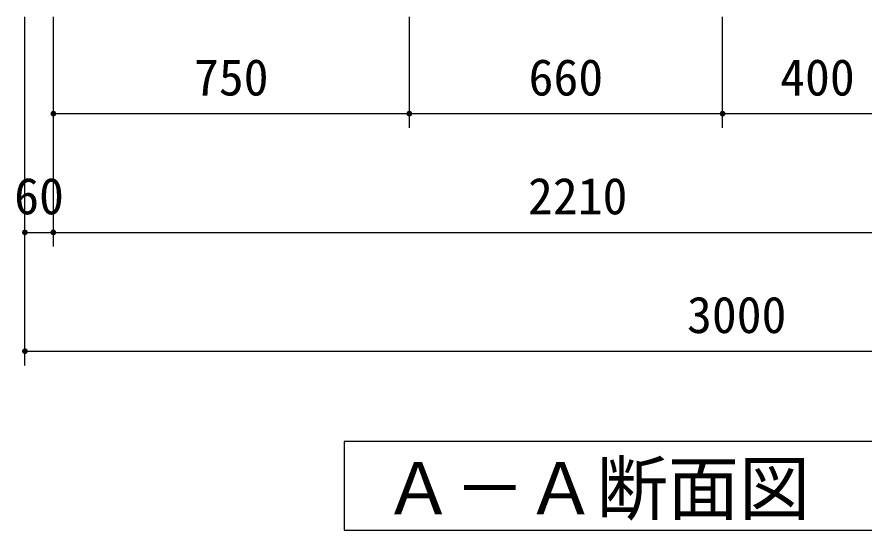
# Model space of a CAD drawing. Units: millimetres, scale not verified. Extents: x -8910 to 8910, y -6308 to 6308.
# Drawn here: x -6307 to -4522, y -4872 to -3792 of the extents above; entities that cross this region are included whole.
import ezdxf
from ezdxf.enums import TextEntityAlignment as Align

# ---------------------------------------------------------------- set-up
doc = ezdxf.new("R2010")
doc.units = ezdxf.units.MM
doc.header["$LTSCALE"] = 30
doc.layers.add('0-3_空気管', color=3, linetype='Continuous', lineweight=25)
doc.layers.add('0-5_製作', color=5, linetype='Continuous', lineweight=25)
doc.styles.add('ＭＳ ゴシック', font='')
doc.styles.get('ＭＳ ゴシック').set_extended_font_data('MS Gothic')

msp = doc.modelspace()

# ---------------------------------------------------------------- linework, layer by layer
at = {"layer": '0-3_空気管', "color": 2}
for p, q in [((-6230.4, -3995.65), (-5480.4, -3995.65)), ((-5480.4, -3995.65), (-4820.4, -3995.65)), ((-4820.4, -3995.65), (-4420.42, -3995.65)), ((-6290.4, -4245.65), (-6230.4, -4245.65)), ((-6230.4, -4245.65), (-4020.4, -4245.65)), ((-6290.4, -4495.65), (-3290.4, -4495.65))]:
    msp.add_line(p, q, dxfattribs=at)
at = {"layer": '0-3_空気管'}
msp.add_lwpolyline([(-3588.05, -4685.93), (-5617.38, -4685.93), (-5617.38, -4872.23), (-3588.05, -4872.23)], close=True, dxfattribs=at)
at = {"layer": '0-5_製作', "color": 2}
for p, q in [((-6290.4, -4275.65), (-6290.4, -3792.07)), ((-6230.4, -4025.65), (-6230.4, -3792.07)), ((-5480.4, -4025.65), (-5480.4, -3792.07)), ((-4820.4, -4025.65), (-4820.4, -3792.07)), ((-6230.4, -4275.65), (-6230.4, -3995.65)), ((-6290.4, -4525.65), (-6290.4, -4245.65))]:
    msp.add_line(p, q, dxfattribs=at)
at = {"layer": '0-5_製作'}
for points in [[(-6236.39, -3995.28), (-6230.4, -3995.65), (-6236.4, -3995.65)], [(-6236.4, -3995.65), (-6232.96, -4001.08), (-6236.35, -3996.4)], [(-6236.4, -3995.65), (-6232.26, -4001.36), (-6232.96, -4001.08)], [(-6230.4, -3995.65), (-6232.26, -4001.36), (-6236.4, -3995.65)], [(-6236.3, -3994.53), (-6230.4, -3995.65), (-6236.39, -3995.28)], [(-6236.35, -3996.4), (-6233.62, -4000.72), (-6236.21, -3997.14)], [(-6236.35, -3996.4), (-6232.96, -4001.08), (-6233.62, -4000.72)], [(-6236.11, -3993.8), (-6230.4, -3995.65), (-6236.3, -3994.53)], [(-6236.21, -3997.14), (-6234.23, -4000.28), (-6235.98, -3997.86)], [(-6236.21, -3997.14), (-6233.62, -4000.72), (-6234.23, -4000.28)], [(-6235.83, -3993.1), (-6230.4, -3995.65), (-6236.11, -3993.8)], [(-6235.98, -3997.86), (-6234.78, -3999.76), (-6235.66, -3998.54)], [(-6235.98, -3997.86), (-6234.23, -4000.28), (-6234.78, -3999.76)], [(-6235.47, -3992.44), (-6230.4, -3995.65), (-6235.83, -3993.1)], [(-6235.03, -3991.83), (-6230.4, -3995.65), (-6235.47, -3992.44)], [(-6234.51, -3991.28), (-6230.4, -3995.65), (-6235.03, -3991.83)], [(-6233.93, -3990.8), (-6230.4, -3995.65), (-6234.51, -3991.28)], [(-6233.29, -3990.39), (-6230.4, -3995.65), (-6233.93, -3990.8)], [(-6233.29, -3990.39), (-6230.4, -3989.65), (-6230.4, -3995.65)], [(-6232.61, -3990.07), (-6230.4, -3989.65), (-6233.29, -3990.39)], [(-6231.89, -3989.84), (-6230.4, -3989.65), (-6232.61, -3990.07)], [(-6230.4, -3995.65), (-6231.53, -4001.55), (-6232.26, -4001.36)], [(-6231.15, -3989.7), (-6230.4, -3989.65), (-6231.89, -3989.84)], [(-6230.4, -3995.65), (-6230.78, -4001.64), (-6231.53, -4001.55)], [(-6230.4, -3995.65), (-6230.4, -4001.65), (-6230.78, -4001.64)], [(-6230.4, -3989.65), (-6224.4, -3995.65), (-6230.4, -3995.65)], [(-6230.03, -3989.66), (-6224.4, -3995.65), (-6230.4, -3989.65)], [(-6230.4, -3995.65), (-6229.65, -4001.6), (-6230.4, -4001.65)], [(-6230.4, -3995.65), (-6228.91, -4001.46), (-6229.65, -4001.6)], [(-6230.4, -3995.65), (-6228.19, -4001.23), (-6228.91, -4001.46)], [(-6230.4, -3995.65), (-6227.51, -4000.91), (-6228.19, -4001.23)], [(-6230.4, -3995.65), (-6226.88, -4000.51), (-6227.51, -4000.91)], [(-6224.4, -3995.65), (-6226.88, -4000.51), (-6230.4, -3995.65)], [(-6229.28, -3989.76), (-6224.4, -3995.65), (-6230.03, -3989.66)], [(-6228.55, -3989.95), (-6224.4, -3995.65), (-6229.28, -3989.76)], [(-6227.85, -3990.22), (-6224.4, -3995.65), (-6228.55, -3989.95)], [(-6227.85, -3990.22), (-6224.45, -3994.9), (-6224.4, -3995.65)], [(-6227.19, -3990.59), (-6224.45, -3994.9), (-6227.85, -3990.22)], [(-6227.19, -3990.59), (-6224.59, -3994.16), (-6224.45, -3994.9)], [(-6226.58, -3991.03), (-6224.59, -3994.16), (-6227.19, -3990.59)], [(-6224.4, -3995.65), (-6226.3, -4000.03), (-6226.88, -4000.51)], [(-6226.58, -3991.03), (-6224.82, -3993.44), (-6224.59, -3994.16)], [(-6226.03, -3991.54), (-6224.82, -3993.44), (-6226.58, -3991.03)], [(-6224.4, -3995.65), (-6225.78, -3999.48), (-6226.3, -4000.03)], [(-6226.03, -3991.54), (-6225.14, -3992.76), (-6224.82, -3993.44)], [(-6225.55, -3992.13), (-6225.14, -3992.76), (-6226.03, -3991.54)], [(-6224.4, -3995.65), (-6225.34, -3998.87), (-6225.78, -3999.48)], [(-6224.4, -3995.65), (-6224.97, -3998.21), (-6225.34, -3998.87)], [(-6224.4, -3995.65), (-6224.7, -3997.51), (-6224.97, -3998.21)], [(-6224.4, -3995.65), (-6224.51, -3996.78), (-6224.7, -3997.51)], [(-6224.4, -3995.65), (-6224.41, -3996.03), (-6224.51, -3996.78)], [(-5486.39, -3995.28), (-5480.4, -3995.65), (-5486.4, -3995.65)], [(-5486.4, -3995.65), (-5482.26, -4001.36), (-5486.36, -3996.4)], [(-5486.4, -3995.65), (-5481.53, -4001.55), (-5482.26, -4001.36)], [(-5480.4, -3995.65), (-5481.53, -4001.55), (-5486.4, -3995.65)], [(-5486.3, -3994.53), (-5480.4, -3995.65), (-5486.39, -3995.28)], [(-5486.36, -3996.4), (-5482.96, -4001.08), (-5486.21, -3997.14)], [(-5486.36, -3996.4), (-5482.26, -4001.36), (-5482.96, -4001.08)], [(-5486.11, -3993.8), (-5480.4, -3995.65), (-5486.3, -3994.53)], [(-5486.21, -3997.14), (-5483.62, -4000.72), (-5485.98, -3997.86)], [(-5486.21, -3997.14), (-5482.96, -4001.08), (-5483.62, -4000.72)], [(-5485.83, -3993.1), (-5480.4, -3995.65), (-5486.11, -3993.8)], [(-5485.98, -3997.86), (-5484.23, -4000.28), (-5485.66, -3998.54)], [(-5485.98, -3997.86), (-5483.62, -4000.72), (-5484.23, -4000.28)], [(-5485.47, -3992.44), (-5480.4, -3995.65), (-5485.83, -3993.1)], [(-5485.03, -3991.83), (-5480.4, -3995.65), (-5485.47, -3992.44)], [(-5484.51, -3991.28), (-5480.4, -3995.65), (-5485.03, -3991.83)], [(-5483.93, -3990.8), (-5480.4, -3995.65), (-5484.51, -3991.28)], [(-5483.93, -3990.8), (-5480.4, -3989.65), (-5480.4, -3995.65)], [(-5483.29, -3990.39), (-5480.4, -3989.65), (-5483.93, -3990.8)], [(-5482.61, -3990.07), (-5480.4, -3989.65), (-5483.29, -3990.39)], [(-5481.89, -3989.84), (-5480.4, -3989.65), (-5482.61, -3990.07)], [(-5481.15, -3989.7), (-5480.4, -3989.65), (-5481.89, -3989.84)], [(-5480.4, -3995.65), (-5480.78, -4001.64), (-5481.53, -4001.55)], [(-5480.4, -3995.65), (-5480.4, -4001.65), (-5480.78, -4001.64)], [(-5480.4, -3989.65), (-5474.4, -3995.65), (-5480.4, -3995.65)], [(-5480.03, -3989.66), (-5474.4, -3995.65), (-5480.4, -3989.65)], [(-5480.4, -3995.65), (-5479.65, -4001.6), (-5480.4, -4001.65)], [(-5480.4, -3995.65), (-5478.91, -4001.46), (-5479.65, -4001.6)], [(-5480.4, -3995.65), (-5478.19, -4001.23), (-5478.91, -4001.46)], [(-5480.4, -3995.65), (-5477.51, -4000.91), (-5478.19, -4001.23)], [(-5480.4, -3995.65), (-5476.88, -4000.51), (-5477.51, -4000.91)], [(-5480.4, -3995.65), (-5476.3, -4000.03), (-5476.88, -4000.51)], [(-5474.4, -3995.65), (-5476.3, -4000.03), (-5480.4, -3995.65)], [(-5479.28, -3989.76), (-5474.4, -3995.65), (-5480.03, -3989.66)], [(-5478.55, -3989.95), (-5474.4, -3995.65), (-5479.28, -3989.76)], [(-5478.55, -3989.95), (-5474.45, -3994.9), (-5474.4, -3995.65)], [(-5477.85, -3990.22), (-5474.45, -3994.9), (-5478.55, -3989.95)], [(-5477.85, -3990.22), (-5474.59, -3994.16), (-5474.45, -3994.9)], [(-5477.19, -3990.59), (-5474.59, -3994.16), (-5477.85, -3990.22)], [(-5477.19, -3990.59), (-5474.82, -3993.44), (-5474.59, -3994.16)], [(-5476.58, -3991.03), (-5474.82, -3993.44), (-5477.19, -3990.59)], [(-5476.58, -3991.03), (-5475.14, -3992.76), (-5474.82, -3993.44)], [(-5476.03, -3991.54), (-5475.14, -3992.76), (-5476.58, -3991.03)], [(-5474.4, -3995.65), (-5475.78, -3999.48), (-5476.3, -4000.03)], [(-5476.03, -3991.54), (-5475.55, -3992.13), (-5475.14, -3992.76)], [(-5474.4, -3995.65), (-5475.34, -3998.87), (-5475.78, -3999.48)], [(-5474.4, -3995.65), (-5474.97, -3998.21), (-5475.34, -3998.87)], [(-5474.4, -3995.65), (-5474.7, -3997.51), (-5474.97, -3998.21)], [(-5474.4, -3995.65), (-5474.51, -3996.78), (-5474.7, -3997.51)], [(-5474.4, -3995.65), (-5474.41, -3996.03), (-5474.51, -3996.78)], [(-4826.39, -3995.28), (-4820.4, -3995.65), (-4826.4, -3995.65)], [(-4826.4, -3995.65), (-4821.53, -4001.55), (-4826.36, -3996.4)], [(-4826.4, -3995.65), (-4820.78, -4001.64), (-4821.53, -4001.55)], [(-4820.4, -3995.65), (-4820.78, -4001.64), (-4826.4, -3995.65)], [(-4826.3, -3994.53), (-4820.4, -3995.65), (-4826.39, -3995.28)], [(-4826.36, -3996.4), (-4822.26, -4001.36), (-4826.21, -3997.14)], [(-4826.36, -3996.4), (-4821.53, -4001.55), (-4822.26, -4001.36)], [(-4826.11, -3993.8), (-4820.4, -3995.65), (-4826.3, -3994.53)], [(-4826.21, -3997.14), (-4822.96, -4001.08), (-4825.98, -3997.86)], [(-4826.21, -3997.14), (-4822.26, -4001.36), (-4822.96, -4001.08)], [(-4825.83, -3993.1), (-4820.4, -3995.65), (-4826.11, -3993.8)], [(-4825.98, -3997.86), (-4823.62, -4000.72), (-4825.66, -3998.54)], [(-4825.98, -3997.86), (-4822.96, -4001.08), (-4823.62, -4000.72)], [(-4825.47, -3992.44), (-4820.4, -3995.65), (-4825.83, -3993.1)], [(-4825.03, -3991.83), (-4820.4, -3995.65), (-4825.47, -3992.44)], [(-4824.51, -3991.28), (-4820.4, -3995.65), (-4825.03, -3991.83)], [(-4823.93, -3990.8), (-4820.4, -3995.65), (-4824.51, -3991.28)], [(-4823.93, -3990.8), (-4820.4, -3989.65), (-4820.4, -3995.65)], [(-4823.29, -3990.39), (-4820.4, -3989.65), (-4823.93, -3990.8)], [(-4822.61, -3990.07), (-4820.4, -3989.65), (-4823.29, -3990.39)], [(-4821.89, -3989.84), (-4820.4, -3989.65), (-4822.61, -3990.07)], [(-4821.15, -3989.7), (-4820.4, -3989.65), (-4821.89, -3989.84)], [(-4820.4, -3995.65), (-4820.4, -4001.65), (-4820.78, -4001.64)], [(-4820.4, -3989.65), (-4814.4, -3995.65), (-4820.4, -3995.65)], [(-4820.03, -3989.66), (-4814.4, -3995.65), (-4820.4, -3989.65)], [(-4820.4, -3995.65), (-4819.65, -4001.6), (-4820.4, -4001.65)], [(-4820.4, -3995.65), (-4818.91, -4001.46), (-4819.65, -4001.6)], [(-4820.4, -3995.65), (-4818.19, -4001.23), (-4818.91, -4001.46)], [(-4820.4, -3995.65), (-4817.51, -4000.91), (-4818.19, -4001.23)], [(-4820.4, -3995.65), (-4816.88, -4000.51), (-4817.51, -4000.91)], [(-4820.4, -3995.65), (-4816.3, -4000.03), (-4816.88, -4000.51)], [(-4814.4, -3995.65), (-4816.3, -4000.03), (-4820.4, -3995.65)], [(-4819.28, -3989.76), (-4814.4, -3995.65), (-4820.03, -3989.66)], [(-4819.28, -3989.76), (-4814.45, -3994.9), (-4814.4, -3995.65)], [(-4818.55, -3989.95), (-4814.45, -3994.9), (-4819.28, -3989.76)], [(-4818.55, -3989.95), (-4814.59, -3994.16), (-4814.45, -3994.9)], [(-4817.85, -3990.22), (-4814.59, -3994.16), (-4818.55, -3989.95)], [(-4817.85, -3990.22), (-4814.82, -3993.44), (-4814.59, -3994.16)], [(-4817.19, -3990.59), (-4814.82, -3993.44), (-4817.85, -3990.22)], [(-4817.19, -3990.59), (-4815.14, -3992.76), (-4814.82, -3993.44)], [(-4816.58, -3991.03), (-4815.14, -3992.76), (-4817.19, -3990.59)], [(-4816.58, -3991.03), (-4815.55, -3992.13), (-4815.14, -3992.76)], [(-4816.03, -3991.54), (-4815.55, -3992.13), (-4816.58, -3991.03)], [(-4814.4, -3995.65), (-4815.78, -3999.48), (-4816.3, -4000.03)], [(-4814.4, -3995.65), (-4815.34, -3998.87), (-4815.78, -3999.48)], [(-4814.4, -3995.65), (-4814.97, -3998.21), (-4815.34, -3998.87)], [(-4814.4, -3995.65), (-4814.7, -3997.51), (-4814.97, -3998.21)], [(-4814.4, -3995.65), (-4814.51, -3996.78), (-4814.7, -3997.51)], [(-4814.4, -3995.65), (-4814.41, -3996.03), (-4814.51, -3996.78)], [(-6235.66, -3998.54), (-6234.78, -3999.76), (-6235.26, -3999.18)], [(-5485.66, -3998.54), (-5484.78, -3999.76), (-5485.26, -3999.18)], [(-5485.66, -3998.54), (-5484.23, -4000.28), (-5484.78, -3999.76)], [(-4825.66, -3998.54), (-4824.23, -4000.28), (-4825.26, -3999.18)], [(-4825.66, -3998.54), (-4823.62, -4000.72), (-4824.23, -4000.28)], [(-4825.26, -3999.18), (-4824.23, -4000.28), (-4824.78, -3999.76)], [(-6296.39, -4245.28), (-6290.4, -4245.65), (-6296.4, -4245.65)], [(-6296.4, -4245.65), (-6292.96, -4251.08), (-6296.36, -4246.4)], [(-6296.4, -4245.65), (-6292.26, -4251.36), (-6292.96, -4251.08)], [(-6290.4, -4245.65), (-6292.26, -4251.36), (-6296.4, -4245.65)], [(-6296.3, -4244.53), (-6290.4, -4245.65), (-6296.39, -4245.28)], [(-6296.36, -4246.4), (-6293.62, -4250.72), (-6296.21, -4247.14)], [(-6296.36, -4246.4), (-6292.96, -4251.08), (-6293.62, -4250.72)], [(-6296.11, -4243.8), (-6290.4, -4245.65), (-6296.3, -4244.53)], [(-6296.21, -4247.14), (-6294.23, -4250.28), (-6295.98, -4247.86)], [(-6296.21, -4247.14), (-6293.62, -4250.72), (-6294.23, -4250.28)], [(-6295.83, -4243.1), (-6290.4, -4245.65), (-6296.11, -4243.8)], [(-6295.47, -4242.44), (-6290.4, -4245.65), (-6295.83, -4243.1)], [(-6295.03, -4241.83), (-6290.4, -4245.65), (-6295.47, -4242.44)], [(-6294.51, -4241.28), (-6290.4, -4245.65), (-6295.03, -4241.83)], [(-6293.93, -4240.8), (-6290.4, -4245.65), (-6294.51, -4241.28)], [(-6293.29, -4240.39), (-6290.4, -4245.65), (-6293.93, -4240.8)], [(-6293.29, -4240.39), (-6290.4, -4239.65), (-6290.4, -4245.65)], [(-6292.61, -4240.07), (-6290.4, -4239.65), (-6293.29, -4240.39)], [(-6291.89, -4239.84), (-6290.4, -4239.65), (-6292.61, -4240.07)], [(-6290.4, -4245.65), (-6291.53, -4251.55), (-6292.26, -4251.36)], [(-6291.15, -4239.7), (-6290.4, -4239.65), (-6291.89, -4239.84)], [(-6290.4, -4245.65), (-6290.78, -4251.64), (-6291.53, -4251.55)], [(-6290.4, -4245.65), (-6290.4, -4251.65), (-6290.78, -4251.64)], [(-6290.4, -4239.65), (-6284.4, -4245.65), (-6290.4, -4245.65)], [(-6290.03, -4239.66), (-6284.4, -4245.65), (-6290.4, -4239.65)], [(-6290.4, -4245.65), (-6289.65, -4251.6), (-6290.4, -4251.65)], [(-6290.4, -4245.65), (-6288.91, -4251.46), (-6289.65, -4251.6)], [(-6290.4, -4245.65), (-6288.19, -4251.23), (-6288.91, -4251.46)], [(-6290.4, -4245.65), (-6287.51, -4250.91), (-6288.19, -4251.23)], [(-6290.4, -4245.65), (-6286.88, -4250.51), (-6287.51, -4250.91)], [(-6284.4, -4245.65), (-6286.88, -4250.51), (-6290.4, -4245.65)], [(-6289.28, -4239.76), (-6284.4, -4245.65), (-6290.03, -4239.66)], [(-6288.55, -4239.95), (-6284.4, -4245.65), (-6289.28, -4239.76)], [(-6287.85, -4240.22), (-6284.4, -4245.65), (-6288.55, -4239.95)], [(-6287.85, -4240.22), (-6284.45, -4244.9), (-6284.4, -4245.65)], [(-6287.19, -4240.59), (-6284.45, -4244.9), (-6287.85, -4240.22)], [(-6287.19, -4240.59), (-6284.59, -4244.16), (-6284.45, -4244.9)], [(-6286.58, -4241.03), (-6284.59, -4244.16), (-6287.19, -4240.59)], [(-6284.4, -4245.65), (-6286.3, -4250.03), (-6286.88, -4250.51)], [(-6286.58, -4241.03), (-6284.82, -4243.44), (-6284.59, -4244.16)], [(-6286.03, -4241.54), (-6284.82, -4243.44), (-6286.58, -4241.03)], [(-6284.4, -4245.65), (-6285.78, -4249.48), (-6286.3, -4250.03)], [(-6286.03, -4241.54), (-6285.14, -4242.76), (-6284.82, -4243.44)], [(-6285.55, -4242.13), (-6285.14, -4242.76), (-6286.03, -4241.54)], [(-6284.4, -4245.65), (-6285.34, -4248.87), (-6285.78, -4249.48)], [(-6284.4, -4245.65), (-6284.97, -4248.21), (-6285.34, -4248.87)], [(-6284.4, -4245.65), (-6284.7, -4247.51), (-6284.97, -4248.21)], [(-6284.4, -4245.65), (-6284.51, -4246.78), (-6284.7, -4247.51)], [(-6284.4, -4245.65), (-6284.41, -4246.03), (-6284.51, -4246.78)], [(-6236.39, -4245.28), (-6230.4, -4245.65), (-6236.4, -4245.65)], [(-6236.4, -4245.65), (-6232.96, -4251.08), (-6236.35, -4246.4)], [(-6236.4, -4245.65), (-6232.26, -4251.36), (-6232.96, -4251.08)], [(-6230.4, -4245.65), (-6232.26, -4251.36), (-6236.4, -4245.65)], [(-6236.3, -4244.53), (-6230.4, -4245.65), (-6236.39, -4245.28)], [(-6236.35, -4246.4), (-6233.62, -4250.72), (-6236.21, -4247.14)], [(-6236.35, -4246.4), (-6232.96, -4251.08), (-6233.62, -4250.72)], [(-6236.11, -4243.8), (-6230.4, -4245.65), (-6236.3, -4244.53)], [(-6236.21, -4247.14), (-6234.23, -4250.28), (-6235.98, -4247.86)], [(-6236.21, -4247.14), (-6233.62, -4250.72), (-6234.23, -4250.28)], [(-6235.83, -4243.1), (-6230.4, -4245.65), (-6236.11, -4243.8)], [(-6235.47, -4242.44), (-6230.4, -4245.65), (-6235.83, -4243.1)], [(-6235.03, -4241.83), (-6230.4, -4245.65), (-6235.47, -4242.44)], [(-6234.51, -4241.28), (-6230.4, -4245.65), (-6235.03, -4241.83)], [(-6233.93, -4240.8), (-6230.4, -4245.65), (-6234.51, -4241.28)], [(-6233.29, -4240.39), (-6230.4, -4245.65), (-6233.93, -4240.8)], [(-6233.29, -4240.39), (-6230.4, -4239.65), (-6230.4, -4245.65)], [(-6232.61, -4240.07), (-6230.4, -4239.65), (-6233.29, -4240.39)], [(-6231.89, -4239.84), (-6230.4, -4239.65), (-6232.61, -4240.07)], [(-6230.4, -4245.65), (-6231.53, -4251.55), (-6232.26, -4251.36)], [(-6231.15, -4239.7), (-6230.4, -4239.65), (-6231.89, -4239.84)], [(-6230.4, -4245.65), (-6230.78, -4251.64), (-6231.53, -4251.55)], [(-6230.4, -4245.65), (-6230.4, -4251.65), (-6230.78, -4251.64)], [(-6230.4, -4239.65), (-6224.4, -4245.65), (-6230.4, -4245.65)], [(-6230.03, -4239.66), (-6224.4, -4245.65), (-6230.4, -4239.65)], [(-6230.4, -4245.65), (-6229.65, -4251.6), (-6230.4, -4251.65)], [(-6230.4, -4245.65), (-6228.91, -4251.46), (-6229.65, -4251.6)], [(-6230.4, -4245.65), (-6228.19, -4251.23), (-6228.91, -4251.46)], [(-6230.4, -4245.65), (-6227.51, -4250.91), (-6228.19, -4251.23)], [(-6230.4, -4245.65), (-6226.88, -4250.51), (-6227.51, -4250.91)], [(-6224.4, -4245.65), (-6226.88, -4250.51), (-6230.4, -4245.65)], [(-6229.28, -4239.76), (-6224.4, -4245.65), (-6230.03, -4239.66)], [(-6228.55, -4239.95), (-6224.4, -4245.65), (-6229.28, -4239.76)], [(-6227.85, -4240.22), (-6224.4, -4245.65), (-6228.55, -4239.95)], [(-6227.85, -4240.22), (-6224.45, -4244.9), (-6224.4, -4245.65)], [(-6227.19, -4240.59), (-6224.45, -4244.9), (-6227.85, -4240.22)], [(-6227.19, -4240.59), (-6224.59, -4244.16), (-6224.45, -4244.9)], [(-6226.58, -4241.03), (-6224.59, -4244.16), (-6227.19, -4240.59)], [(-6224.4, -4245.65), (-6226.3, -4250.03), (-6226.88, -4250.51)], [(-6226.58, -4241.03), (-6224.82, -4243.44), (-6224.59, -4244.16)], [(-6226.03, -4241.54), (-6224.82, -4243.44), (-6226.58, -4241.03)], [(-6224.4, -4245.65), (-6225.78, -4249.48), (-6226.3, -4250.03)], [(-6226.03, -4241.54), (-6225.14, -4242.76), (-6224.82, -4243.44)], [(-6225.55, -4242.13), (-6225.14, -4242.76), (-6226.03, -4241.54)], [(-6224.4, -4245.65), (-6225.34, -4248.87), (-6225.78, -4249.48)], [(-6224.4, -4245.65), (-6224.97, -4248.21), (-6225.34, -4248.87)], [(-6224.4, -4245.65), (-6224.7, -4247.51), (-6224.97, -4248.21)], [(-6224.4, -4245.65), (-6224.51, -4246.78), (-6224.7, -4247.51)], [(-6224.4, -4245.65), (-6224.41, -4246.03), (-6224.51, -4246.78)], [(-6295.98, -4247.86), (-6294.78, -4249.76), (-6295.66, -4248.54)], [(-6295.98, -4247.86), (-6294.23, -4250.28), (-6294.78, -4249.76)], [(-6295.66, -4248.54), (-6294.78, -4249.76), (-6295.26, -4249.18)], [(-6235.98, -4247.86), (-6234.78, -4249.76), (-6235.66, -4248.54)], [(-6235.98, -4247.86), (-6234.23, -4250.28), (-6234.78, -4249.76)], [(-6235.66, -4248.54), (-6234.78, -4249.76), (-6235.26, -4249.18)], [(-6296.39, -4495.28), (-6290.4, -4495.65), (-6296.4, -4495.65)], [(-6296.4, -4495.65), (-6292.96, -4501.08), (-6296.36, -4496.4)], [(-6296.4, -4495.65), (-6292.26, -4501.36), (-6292.96, -4501.08)], [(-6290.4, -4495.65), (-6292.26, -4501.36), (-6296.4, -4495.65)], [(-6296.3, -4494.53), (-6290.4, -4495.65), (-6296.39, -4495.28)], [(-6296.36, -4496.4), (-6293.62, -4500.72), (-6296.21, -4497.14)], [(-6296.36, -4496.4), (-6292.96, -4501.08), (-6293.62, -4500.72)], [(-6296.11, -4493.8), (-6290.4, -4495.65), (-6296.3, -4494.53)], [(-6296.21, -4497.14), (-6294.23, -4500.28), (-6295.98, -4497.86)], [(-6296.21, -4497.14), (-6293.62, -4500.72), (-6294.23, -4500.28)], [(-6295.83, -4493.1), (-6290.4, -4495.65), (-6296.11, -4493.8)], [(-6295.47, -4492.44), (-6290.4, -4495.65), (-6295.83, -4493.1)], [(-6295.03, -4491.83), (-6290.4, -4495.65), (-6295.47, -4492.44)], [(-6294.51, -4491.28), (-6290.4, -4495.65), (-6295.03, -4491.83)], [(-6293.93, -4490.8), (-6290.4, -4495.65), (-6294.51, -4491.28)], [(-6293.29, -4490.39), (-6290.4, -4495.65), (-6293.93, -4490.8)], [(-6293.29, -4490.39), (-6290.4, -4489.65), (-6290.4, -4495.65)], [(-6292.61, -4490.07), (-6290.4, -4489.65), (-6293.29, -4490.39)], [(-6291.89, -4489.84), (-6290.4, -4489.65), (-6292.61, -4490.07)], [(-6290.4, -4495.65), (-6291.53, -4501.55), (-6292.26, -4501.36)], [(-6291.15, -4489.7), (-6290.4, -4489.65), (-6291.89, -4489.84)], [(-6290.4, -4495.65), (-6290.78, -4501.64), (-6291.53, -4501.55)], [(-6290.4, -4495.65), (-6290.4, -4501.65), (-6290.78, -4501.64)], [(-6290.4, -4489.65), (-6284.4, -4495.65), (-6290.4, -4495.65)], [(-6290.03, -4489.66), (-6284.4, -4495.65), (-6290.4, -4489.65)], [(-6290.4, -4495.65), (-6289.65, -4501.6), (-6290.4, -4501.65)], [(-6290.4, -4495.65), (-6288.91, -4501.46), (-6289.65, -4501.6)], [(-6290.4, -4495.65), (-6288.19, -4501.23), (-6288.91, -4501.46)], [(-6290.4, -4495.65), (-6287.51, -4500.91), (-6288.19, -4501.23)], [(-6290.4, -4495.65), (-6286.88, -4500.51), (-6287.51, -4500.91)], [(-6284.4, -4495.65), (-6286.88, -4500.51), (-6290.4, -4495.65)], [(-6289.28, -4489.76), (-6284.4, -4495.65), (-6290.03, -4489.66)], [(-6288.55, -4489.95), (-6284.4, -4495.65), (-6289.28, -4489.76)], [(-6287.85, -4490.22), (-6284.4, -4495.65), (-6288.55, -4489.95)], [(-6287.85, -4490.22), (-6284.45, -4494.9), (-6284.4, -4495.65)], [(-6287.19, -4490.59), (-6284.45, -4494.9), (-6287.85, -4490.22)], [(-6287.19, -4490.59), (-6284.59, -4494.16), (-6284.45, -4494.9)], [(-6286.58, -4491.03), (-6284.59, -4494.16), (-6287.19, -4490.59)], [(-6284.4, -4495.65), (-6286.3, -4500.03), (-6286.88, -4500.51)], [(-6286.58, -4491.03), (-6284.82, -4493.44), (-6284.59, -4494.16)], [(-6286.03, -4491.54), (-6284.82, -4493.44), (-6286.58, -4491.03)], [(-6284.4, -4495.65), (-6285.78, -4499.48), (-6286.3, -4500.03)], [(-6286.03, -4491.54), (-6285.14, -4492.76), (-6284.82, -4493.44)], [(-6285.55, -4492.13), (-6285.14, -4492.76), (-6286.03, -4491.54)], [(-6284.4, -4495.65), (-6285.34, -4498.87), (-6285.78, -4499.48)], [(-6284.4, -4495.65), (-6284.97, -4498.21), (-6285.34, -4498.87)], [(-6284.4, -4495.65), (-6284.7, -4497.51), (-6284.97, -4498.21)], [(-6284.4, -4495.65), (-6284.51, -4496.78), (-6284.7, -4497.51)], [(-6284.4, -4495.65), (-6284.41, -4496.03), (-6284.51, -4496.78)], [(-6295.98, -4497.86), (-6294.78, -4499.76), (-6295.66, -4498.54)], [(-6295.98, -4497.86), (-6294.23, -4500.28), (-6294.78, -4499.76)], [(-6295.66, -4498.54), (-6294.78, -4499.76), (-6295.26, -4499.18)]]:
    msp.add_solid(points, dxfattribs=at)

# ---------------------------------------------------------------- texts
at = {"layer": '0-3_空気管', "color": 4, "style": 'ＭＳ ゴシック'}
for s, height, p in [('750', 76.98, (-5934.15, -3980.65)), ('660', 76.98, (-5229.15, -3980.65)), ('400', 76.98, (-4699.16, -3980.65)), ('60', 76.98, (-6312.9, -4230.65)), ('2210', 76.98, (-5230.4, -4230.65)), ('3000', 76.98, (-4895.4, -4480.65)), ('Ａ－Ａ断面図', 110, (-5536.13, -4872.2))]:
    msp.add_text(s, height=height, dxfattribs=at).set_placement(p, align=Align.BOTTOM_LEFT)

doc.saveas('drawing.dxf')
